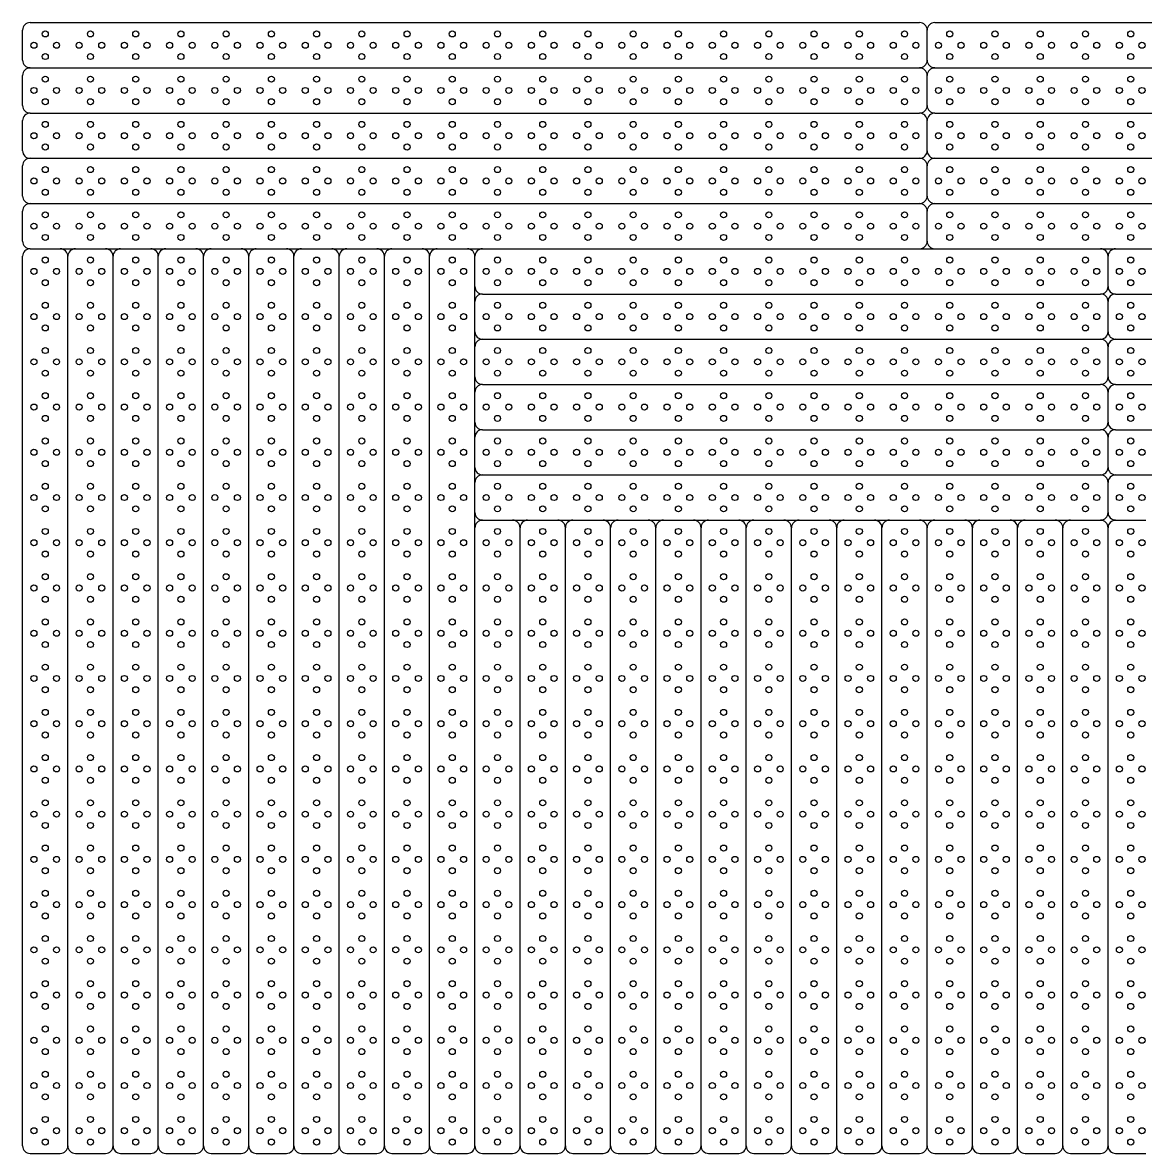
# Model space of a CAD drawing. Header units: millimetres. Extents: x 0 to 12750, y 0 to 750.
# Drawn here: x 9000 to 9745, y 0 to 750 of the extents above; entities that cross this region are included whole.
import ezdxf

# ---------------------------------------------------------------- set-up
doc = ezdxf.new("R2010")
doc.units = ezdxf.units.MM

msp = doc.modelspace()

# ---------------------------------------------------------------- linework, layer by layer
at = {"color": 7}
for p, q in [((9005, 750), (9595, 750)), ((9605, 750), (10015, 750)), ((9000, 725), (9000, 745)), ((9600, 725), (9600, 745)), ((9005, 720), (9595, 720)), ((9605, 720), (10015, 720)), ((9000, 695), (9000, 715)), ((9600, 695), (9600, 715)), ((9005, 690), (9595, 690)), ((9605, 690), (10015, 690)), ((9000, 665), (9000, 685)), ((9600, 665), (9600, 685)), ((9005, 660), (9595, 660)), ((9605, 660), (10015, 660)), ((9000, 635), (9000, 655)), ((9600, 635), (9600, 655)), ((9005, 630), (9595, 630)), ((9605, 630), (10015, 630)), ((9000, 605), (9000, 625)), ((9600, 605), (9600, 625)), ((9005, 600), (9025, 600)), ((9025, 600), (9035, 600)), ((9035, 600), (9055, 600)), ((9055, 600), (9065, 600)), ((9065, 600), (9085, 600)), ((9085, 600), (9095, 600)), ((9095, 600), (9115, 600)), ((9115, 600), (9125, 600)), ((9125, 600), (9145, 600)), ((9145, 600), (9155, 600)), ((9155, 600), (9175, 600)), ((9175, 600), (9185, 600)), ((9185, 600), (9205, 600)), ((9205, 600), (9215, 600)), ((9215, 600), (9235, 600)), ((9235, 600), (9245, 600)), ((9245, 600), (9265, 600)), ((9265, 600), (9275, 600)), ((9275, 600), (9295, 600)), ((9295, 600), (9305, 600)), ((9305, 600), (9595, 600)), ((9595, 600), (9605, 600)), ((9605, 600), (9715, 600)), ((9715, 600), (9725, 600)), ((9725, 600), (10015, 600)), ((9000, 5), (9000, 595)), ((9030, 5), (9030, 595)), ((9060, 5), (9060, 595)), ((9090, 5), (9090, 595)), ((9120, 5), (9120, 595)), ((9150, 5), (9150, 595)), ((9180, 5), (9180, 595)), ((9210, 5), (9210, 595)), ((9240, 5), (9240, 595)), ((9270, 5), (9270, 595)), ((9300, 575), (9300, 595)), ((9720, 575), (9720, 595)), ((9300, 565), (9300, 575)), ((9305, 570), (9715, 570)), ((9725, 570), (10135, 570)), ((9300, 545), (9300, 565)), ((9720, 545), (9720, 565)), ((9300, 535), (9300, 545)), ((9305, 540), (9715, 540)), ((9725, 540), (10135, 540)), ((9300, 515), (9300, 535)), ((9720, 515), (9720, 535)), ((9300, 505), (9300, 515)), ((9305, 510), (9715, 510)), ((9725, 510), (10135, 510)), ((9300, 485), (9300, 505)), ((9720, 485), (9720, 505)), ((9300, 475), (9300, 485)), ((9305, 480), (9715, 480)), ((9725, 480), (10135, 480)), ((9300, 455), (9300, 475)), ((9720, 455), (9720, 475)), ((9300, 445), (9300, 455)), ((9305, 450), (9715, 450)), ((9725, 450), (10135, 450)), ((9300, 425), (9300, 445)), ((9720, 425), (9720, 445)), ((9300, 415), (9300, 425)), ((9305, 420), (9325, 420)), ((9325, 420), (9335, 420)), ((9335, 420), (9355, 420)), ((9355, 420), (9365, 420)), ((9365, 420), (9385, 420)), ((9385, 420), (9395, 420)), ((9395, 420), (9415, 420)), ((9415, 420), (9425, 420)), ((9425, 420), (9445, 420)), ((9445, 420), (9455, 420)), ((9455, 420), (9475, 420)), ((9475, 420), (9485, 420)), ((9485, 420), (9505, 420)), ((9505, 420), (9515, 420)), ((9515, 420), (9535, 420)), ((9535, 420), (9545, 420)), ((9545, 420), (9565, 420)), ((9565, 420), (9575, 420)), ((9575, 420), (9595, 420)), ((9595, 420), (9605, 420)), ((9605, 420), (9625, 420)), ((9625, 420), (9635, 420)), ((9635, 420), (9655, 420)), ((9655, 420), (9665, 420)), ((9665, 420), (9685, 420)), ((9685, 420), (9695, 420)), ((9695, 420), (9715, 420)), ((9725, 420), (9745, 420)), ((9300, 5), (9300, 415)), ((9330, 5), (9330, 415)), ((9360, 5), (9360, 415)), ((9390, 5), (9390, 415)), ((9420, 5), (9420, 415)), ((9450, 5), (9450, 415)), ((9480, 5), (9480, 415)), ((9510, 5), (9510, 415)), ((9540, 5), (9540, 415)), ((9570, 5), (9570, 415)), ((9600, 5), (9600, 415)), ((9630, 5), (9630, 415)), ((9660, 5), (9660, 415)), ((9690, 5), (9690, 415)), ((9720, 5), (9720, 415)), ((9005, 0), (9025, 0)), ((9035, 0), (9055, 0)), ((9065, 0), (9085, 0)), ((9095, 0), (9115, 0)), ((9125, 0), (9145, 0)), ((9155, 0), (9175, 0)), ((9185, 0), (9205, 0)), ((9215, 0), (9235, 0)), ((9245, 0), (9265, 0)), ((9275, 0), (9295, 0)), ((9305, 0), (9325, 0)), ((9335, 0), (9355, 0)), ((9365, 0), (9385, 0)), ((9395, 0), (9415, 0)), ((9425, 0), (9445, 0)), ((9455, 0), (9475, 0)), ((9485, 0), (9505, 0)), ((9515, 0), (9535, 0)), ((9545, 0), (9565, 0)), ((9575, 0), (9595, 0)), ((9605, 0), (9625, 0)), ((9635, 0), (9655, 0)), ((9665, 0), (9685, 0)), ((9695, 0), (9715, 0)), ((9725, 0), (9745, 0))]:
    msp.add_line(p, q, dxfattribs=at)
at = {"color": 1}
for centre in [(9015, 742.5), (9045, 742.5), (9075, 742.5), (9105, 742.5), (9135, 742.5), (9165, 742.5), (9195, 742.5), (9225, 742.5), (9255, 742.5), (9285, 742.5), (9315, 742.5), (9345, 742.5), (9375, 742.5), (9405, 742.5), (9435, 742.5), (9465, 742.5), (9495, 742.5), (9525, 742.5), (9555, 742.5), (9585, 742.5), (9615, 742.5), (9645, 742.5), (9675, 742.5), (9705, 742.5), (9735, 742.5), (9007.5, 735), (9022.5, 735), (9037.5, 735), (9052.5, 735), (9067.5, 735), (9082.5, 735), (9097.5, 735), (9112.5, 735), (9127.5, 735), (9142.5, 735), (9157.5, 735), (9172.5, 735), (9187.5, 735), (9202.5, 735), (9217.5, 735), (9232.5, 735), (9247.5, 735), (9262.5, 735), (9277.5, 735), (9292.5, 735), (9307.5, 735), (9322.5, 735), (9337.5, 735), (9352.5, 735), (9367.5, 735), (9382.5, 735), (9397.5, 735), (9412.5, 735), (9427.5, 735), (9442.5, 735), (9457.5, 735), (9472.5, 735), (9487.5, 735), (9502.5, 735), (9517.5, 735), (9532.5, 735), (9547.5, 735), (9562.5, 735), (9577.5, 735), (9592.5, 735), (9607.5, 735), (9622.5, 735), (9637.5, 735), (9652.5, 735), (9667.5, 735), (9682.5, 735), (9697.5, 735), (9712.5, 735), (9727.5, 735), (9742.5, 735), (9015, 727.5), (9045, 727.5), (9075, 727.5), (9105, 727.5), (9135, 727.5), (9165, 727.5), (9195, 727.5), (9225, 727.5), (9255, 727.5), (9285, 727.5), (9315, 727.5), (9345, 727.5), (9375, 727.5), (9405, 727.5), (9435, 727.5), (9465, 727.5), (9495, 727.5), (9525, 727.5), (9555, 727.5), (9585, 727.5), (9615, 727.5), (9645, 727.5), (9675, 727.5), (9705, 727.5), (9735, 727.5), (9015, 712.5), (9045, 712.5), (9075, 712.5), (9105, 712.5), (9135, 712.5), (9165, 712.5), (9195, 712.5), (9225, 712.5), (9255, 712.5), (9285, 712.5), (9315, 712.5), (9345, 712.5), (9375, 712.5), (9405, 712.5), (9435, 712.5), (9465, 712.5), (9495, 712.5), (9525, 712.5), (9555, 712.5), (9585, 712.5), (9615, 712.5), (9645, 712.5), (9675, 712.5), (9705, 712.5), (9735, 712.5), (9007.5, 705), (9022.5, 705), (9037.5, 705), (9052.5, 705), (9067.5, 705), (9082.5, 705), (9097.5, 705), (9112.5, 705), (9127.5, 705), (9142.5, 705), (9157.5, 705), (9172.5, 705), (9187.5, 705), (9202.5, 705), (9217.5, 705), (9232.5, 705), (9247.5, 705), (9262.5, 705), (9277.5, 705), (9292.5, 705), (9307.5, 705), (9322.5, 705), (9337.5, 705), (9352.5, 705), (9367.5, 705), (9382.5, 705), (9397.5, 705), (9412.5, 705), (9427.5, 705), (9442.5, 705), (9457.5, 705), (9472.5, 705), (9487.5, 705), (9502.5, 705), (9517.5, 705), (9532.5, 705), (9547.5, 705), (9562.5, 705), (9577.5, 705), (9592.5, 705), (9607.5, 705), (9622.5, 705), (9637.5, 705), (9652.5, 705), (9667.5, 705), (9682.5, 705), (9697.5, 705), (9712.5, 705), (9727.5, 705), (9742.5, 705), (9015, 697.5), (9045, 697.5), (9075, 697.5), (9105, 697.5), (9135, 697.5), (9165, 697.5), (9195, 697.5), (9225, 697.5), (9255, 697.5), (9285, 697.5), (9315, 697.5), (9345, 697.5), (9375, 697.5), (9405, 697.5), (9435, 697.5), (9465, 697.5), (9495, 697.5), (9525, 697.5), (9555, 697.5), (9585, 697.5), (9615, 697.5), (9645, 697.5), (9675, 697.5), (9705, 697.5), (9735, 697.5), (9015, 682.5), (9045, 682.5), (9075, 682.5), (9105, 682.5), (9135, 682.5), (9165, 682.5), (9195, 682.5), (9225, 682.5), (9255, 682.5), (9285, 682.5), (9315, 682.5), (9345, 682.5), (9375, 682.5), (9405, 682.5), (9435, 682.5), (9465, 682.5), (9495, 682.5), (9525, 682.5), (9555, 682.5), (9585, 682.5), (9615, 682.5), (9645, 682.5), (9675, 682.5), (9705, 682.5), (9735, 682.5), (9007.5, 675), (9022.5, 675), (9037.5, 675), (9052.5, 675), (9067.5, 675), (9082.5, 675), (9097.5, 675), (9112.5, 675), (9127.5, 675), (9142.5, 675), (9157.5, 675), (9172.5, 675), (9187.5, 675), (9202.5, 675), (9217.5, 675), (9232.5, 675), (9247.5, 675), (9262.5, 675), (9277.5, 675), (9292.5, 675), (9307.5, 675), (9322.5, 675), (9337.5, 675), (9352.5, 675), (9367.5, 675), (9382.5, 675), (9397.5, 675), (9412.5, 675), (9427.5, 675), (9442.5, 675), (9457.5, 675), (9472.5, 675), (9487.5, 675), (9502.5, 675), (9517.5, 675), (9532.5, 675), (9547.5, 675), (9562.5, 675), (9577.5, 675), (9592.5, 675), (9607.5, 675), (9622.5, 675), (9637.5, 675), (9652.5, 675), (9667.5, 675), (9682.5, 675), (9697.5, 675), (9712.5, 675), (9727.5, 675), (9742.5, 675), (9015, 667.5), (9045, 667.5), (9075, 667.5), (9105, 667.5), (9135, 667.5), (9165, 667.5), (9195, 667.5), (9225, 667.5), (9255, 667.5), (9285, 667.5), (9315, 667.5), (9345, 667.5), (9375, 667.5), (9405, 667.5), (9435, 667.5), (9465, 667.5), (9495, 667.5), (9525, 667.5), (9555, 667.5), (9585, 667.5), (9615, 667.5), (9645, 667.5), (9675, 667.5), (9705, 667.5), (9735, 667.5), (9015, 652.5), (9045, 652.5), (9075, 652.5), (9105, 652.5), (9135, 652.5), (9165, 652.5), (9195, 652.5), (9225, 652.5), (9255, 652.5), (9285, 652.5), (9315, 652.5), (9345, 652.5), (9375, 652.5), (9405, 652.5), (9435, 652.5), (9465, 652.5), (9495, 652.5), (9525, 652.5), (9555, 652.5), (9585, 652.5), (9615, 652.5), (9645, 652.5), (9675, 652.5), (9705, 652.5), (9735, 652.5), (9007.5, 645), (9022.5, 645), (9037.5, 645), (9052.5, 645), (9067.5, 645), (9082.5, 645), (9097.5, 645), (9112.5, 645), (9127.5, 645), (9142.5, 645), (9157.5, 645), (9172.5, 645), (9187.5, 645), (9202.5, 645), (9217.5, 645), (9232.5, 645), (9247.5, 645), (9262.5, 645), (9277.5, 645), (9292.5, 645), (9307.5, 645), (9322.5, 645), (9337.5, 645), (9352.5, 645), (9367.5, 645), (9382.5, 645), (9397.5, 645), (9412.5, 645), (9427.5, 645), (9442.5, 645), (9457.5, 645), (9472.5, 645), (9487.5, 645), (9502.5, 645), (9517.5, 645), (9532.5, 645), (9547.5, 645), (9562.5, 645), (9577.5, 645), (9592.5, 645), (9607.5, 645), (9622.5, 645), (9637.5, 645), (9652.5, 645), (9667.5, 645), (9682.5, 645), (9697.5, 645), (9712.5, 645), (9727.5, 645), (9742.5, 645), (9015, 637.5), (9045, 637.5), (9075, 637.5), (9105, 637.5), (9135, 637.5), (9165, 637.5), (9195, 637.5), (9225, 637.5), (9255, 637.5), (9285, 637.5), (9315, 637.5), (9345, 637.5), (9375, 637.5), (9405, 637.5), (9435, 637.5), (9465, 637.5), (9495, 637.5), (9525, 637.5), (9555, 637.5), (9585, 637.5), (9615, 637.5), (9645, 637.5), (9675, 637.5), (9705, 637.5), (9735, 637.5), (9015, 622.5), (9045, 622.5), (9075, 622.5), (9105, 622.5), (9135, 622.5), (9165, 622.5), (9195, 622.5), (9225, 622.5), (9255, 622.5), (9285, 622.5), (9315, 622.5), (9345, 622.5), (9375, 622.5), (9405, 622.5), (9435, 622.5), (9465, 622.5), (9495, 622.5), (9525, 622.5), (9555, 622.5), (9585, 622.5), (9615, 622.5), (9645, 622.5), (9675, 622.5), (9705, 622.5), (9735, 622.5), (9007.5, 615), (9022.5, 615), (9037.5, 615), (9052.5, 615), (9067.5, 615), (9082.5, 615), (9097.5, 615), (9112.5, 615), (9127.5, 615), (9142.5, 615), (9157.5, 615), (9172.5, 615), (9187.5, 615), (9202.5, 615), (9217.5, 615), (9232.5, 615), (9247.5, 615), (9262.5, 615), (9277.5, 615), (9292.5, 615), (9307.5, 615), (9322.5, 615), (9337.5, 615), (9352.5, 615), (9367.5, 615), (9382.5, 615), (9397.5, 615), (9412.5, 615), (9427.5, 615), (9442.5, 615), (9457.5, 615), (9472.5, 615), (9487.5, 615), (9502.5, 615), (9517.5, 615), (9532.5, 615), (9547.5, 615), (9562.5, 615), (9577.5, 615), (9592.5, 615), (9607.5, 615), (9622.5, 615), (9637.5, 615), (9652.5, 615), (9667.5, 615), (9682.5, 615), (9697.5, 615), (9712.5, 615), (9727.5, 615), (9742.5, 615), (9015, 607.5), (9045, 607.5), (9075, 607.5), (9105, 607.5), (9135, 607.5), (9165, 607.5), (9195, 607.5), (9225, 607.5), (9255, 607.5), (9285, 607.5), (9315, 607.5), (9345, 607.5), (9375, 607.5), (9405, 607.5), (9435, 607.5), (9465, 607.5), (9495, 607.5), (9525, 607.5), (9555, 607.5), (9585, 607.5), (9615, 607.5), (9645, 607.5), (9675, 607.5), (9705, 607.5), (9735, 607.5), (9015, 592.5), (9045, 592.5), (9075, 592.5), (9105, 592.5), (9135, 592.5), (9165, 592.5), (9195, 592.5), (9225, 592.5), (9255, 592.5), (9285, 592.5), (9315, 592.5), (9345, 592.5), (9375, 592.5), (9405, 592.5), (9435, 592.5), (9465, 592.5), (9495, 592.5), (9525, 592.5), (9555, 592.5), (9585, 592.5), (9615, 592.5), (9645, 592.5), (9675, 592.5), (9705, 592.5), (9735, 592.5), (9007.5, 585), (9022.5, 585), (9037.5, 585), (9052.5, 585), (9067.5, 585), (9082.5, 585), (9097.5, 585), (9112.5, 585), (9127.5, 585), (9142.5, 585), (9157.5, 585), (9172.5, 585), (9187.5, 585), (9202.5, 585), (9217.5, 585), (9232.5, 585), (9247.5, 585), (9262.5, 585), (9277.5, 585), (9292.5, 585), (9307.5, 585), (9322.5, 585), (9337.5, 585), (9352.5, 585), (9367.5, 585), (9382.5, 585), (9397.5, 585), (9412.5, 585), (9427.5, 585), (9442.5, 585), (9457.5, 585), (9472.5, 585), (9487.5, 585), (9502.5, 585), (9517.5, 585), (9532.5, 585), (9547.5, 585), (9562.5, 585), (9577.5, 585), (9592.5, 585), (9607.5, 585), (9622.5, 585), (9637.5, 585), (9652.5, 585), (9667.5, 585), (9682.5, 585), (9697.5, 585), (9712.5, 585), (9727.5, 585), (9742.5, 585), (9015, 577.5), (9045, 577.5), (9075, 577.5), (9105, 577.5), (9135, 577.5), (9165, 577.5), (9195, 577.5), (9225, 577.5), (9255, 577.5), (9285, 577.5), (9315, 577.5), (9345, 577.5), (9375, 577.5), (9405, 577.5), (9435, 577.5), (9465, 577.5), (9495, 577.5), (9525, 577.5), (9555, 577.5), (9585, 577.5), (9615, 577.5), (9645, 577.5), (9675, 577.5), (9705, 577.5), (9735, 577.5), (9015, 562.5), (9045, 562.5), (9075, 562.5), (9105, 562.5), (9135, 562.5), (9165, 562.5), (9195, 562.5), (9225, 562.5), (9255, 562.5), (9285, 562.5), (9315, 562.5), (9345, 562.5), (9375, 562.5), (9405, 562.5), (9435, 562.5), (9465, 562.5), (9495, 562.5), (9525, 562.5), (9555, 562.5), (9585, 562.5), (9615, 562.5), (9645, 562.5), (9675, 562.5), (9705, 562.5), (9735, 562.5), (9007.5, 555), (9022.5, 555), (9037.5, 555), (9052.5, 555), (9067.5, 555), (9082.5, 555), (9097.5, 555), (9112.5, 555), (9127.5, 555), (9142.5, 555), (9157.5, 555), (9172.5, 555), (9187.5, 555), (9202.5, 555), (9217.5, 555), (9232.5, 555), (9247.5, 555), (9262.5, 555), (9277.5, 555), (9292.5, 555), (9307.5, 555), (9322.5, 555), (9337.5, 555), (9352.5, 555), (9367.5, 555), (9382.5, 555), (9397.5, 555), (9412.5, 555), (9427.5, 555), (9442.5, 555), (9457.5, 555), (9472.5, 555), (9487.5, 555), (9502.5, 555), (9517.5, 555), (9532.5, 555), (9547.5, 555), (9562.5, 555), (9577.5, 555), (9592.5, 555), (9607.5, 555), (9622.5, 555), (9637.5, 555), (9652.5, 555), (9667.5, 555), (9682.5, 555), (9697.5, 555), (9712.5, 555), (9727.5, 555), (9742.5, 555), (9015, 547.5), (9045, 547.5), (9075, 547.5), (9105, 547.5), (9135, 547.5), (9165, 547.5), (9195, 547.5), (9225, 547.5), (9255, 547.5), (9285, 547.5), (9315, 547.5), (9345, 547.5), (9375, 547.5), (9405, 547.5), (9435, 547.5), (9465, 547.5), (9495, 547.5), (9525, 547.5), (9555, 547.5), (9585, 547.5), (9615, 547.5), (9645, 547.5), (9675, 547.5), (9705, 547.5), (9735, 547.5), (9015, 532.5), (9045, 532.5), (9075, 532.5), (9105, 532.5), (9135, 532.5), (9165, 532.5), (9195, 532.5), (9225, 532.5), (9255, 532.5), (9285, 532.5), (9315, 532.5), (9345, 532.5), (9375, 532.5), (9405, 532.5), (9435, 532.5), (9465, 532.5), (9495, 532.5), (9525, 532.5), (9555, 532.5), (9585, 532.5), (9615, 532.5), (9645, 532.5), (9675, 532.5), (9705, 532.5), (9735, 532.5), (9007.5, 525), (9022.5, 525), (9037.5, 525), (9052.5, 525), (9067.5, 525), (9082.5, 525), (9097.5, 525), (9112.5, 525), (9127.5, 525), (9142.5, 525), (9157.5, 525), (9172.5, 525), (9187.5, 525), (9202.5, 525), (9217.5, 525), (9232.5, 525), (9247.5, 525), (9262.5, 525), (9277.5, 525), (9292.5, 525), (9307.5, 525), (9322.5, 525), (9337.5, 525), (9352.5, 525), (9367.5, 525), (9382.5, 525), (9397.5, 525), (9412.5, 525), (9427.5, 525), (9442.5, 525), (9457.5, 525), (9472.5, 525), (9487.5, 525), (9502.5, 525), (9517.5, 525), (9532.5, 525), (9547.5, 525), (9562.5, 525), (9577.5, 525), (9592.5, 525), (9607.5, 525), (9622.5, 525), (9637.5, 525), (9652.5, 525), (9667.5, 525), (9682.5, 525), (9697.5, 525), (9712.5, 525), (9727.5, 525), (9742.5, 525), (9015, 517.5), (9045, 517.5), (9075, 517.5), (9105, 517.5), (9135, 517.5), (9165, 517.5), (9195, 517.5), (9225, 517.5), (9255, 517.5), (9285, 517.5), (9315, 517.5), (9345, 517.5), (9375, 517.5), (9405, 517.5), (9435, 517.5), (9465, 517.5), (9495, 517.5), (9525, 517.5), (9555, 517.5), (9585, 517.5), (9615, 517.5), (9645, 517.5), (9675, 517.5), (9705, 517.5), (9735, 517.5), (9015, 502.5), (9045, 502.5), (9075, 502.5), (9105, 502.5), (9135, 502.5), (9165, 502.5), (9195, 502.5), (9225, 502.5), (9255, 502.5), (9285, 502.5), (9315, 502.5), (9345, 502.5), (9375, 502.5), (9405, 502.5), (9435, 502.5), (9465, 502.5), (9495, 502.5), (9525, 502.5), (9555, 502.5), (9585, 502.5), (9615, 502.5), (9645, 502.5), (9675, 502.5), (9705, 502.5), (9735, 502.5), (9007.5, 495), (9022.5, 495), (9037.5, 495), (9052.5, 495), (9067.5, 495), (9082.5, 495), (9097.5, 495), (9112.5, 495), (9127.5, 495), (9142.5, 495), (9157.5, 495), (9172.5, 495), (9187.5, 495), (9202.5, 495), (9217.5, 495), (9232.5, 495), (9247.5, 495), (9262.5, 495), (9277.5, 495), (9292.5, 495), (9307.5, 495), (9322.5, 495), (9337.5, 495), (9352.5, 495), (9367.5, 495), (9382.5, 495), (9397.5, 495), (9412.5, 495), (9427.5, 495), (9442.5, 495), (9457.5, 495), (9472.5, 495), (9487.5, 495), (9502.5, 495), (9517.5, 495), (9532.5, 495), (9547.5, 495), (9562.5, 495), (9577.5, 495), (9592.5, 495), (9607.5, 495), (9622.5, 495), (9637.5, 495), (9652.5, 495), (9667.5, 495), (9682.5, 495), (9697.5, 495), (9712.5, 495), (9727.5, 495), (9742.5, 495), (9015, 487.5), (9045, 487.5), (9075, 487.5), (9105, 487.5), (9135, 487.5), (9165, 487.5), (9195, 487.5), (9225, 487.5), (9255, 487.5), (9285, 487.5), (9315, 487.5), (9345, 487.5), (9375, 487.5), (9405, 487.5), (9435, 487.5), (9465, 487.5), (9495, 487.5), (9525, 487.5), (9555, 487.5), (9585, 487.5), (9615, 487.5), (9645, 487.5), (9675, 487.5), (9705, 487.5), (9735, 487.5), (9015, 472.5), (9045, 472.5), (9075, 472.5), (9105, 472.5), (9135, 472.5), (9165, 472.5), (9195, 472.5), (9225, 472.5), (9255, 472.5), (9285, 472.5), (9315, 472.5), (9345, 472.5), (9375, 472.5), (9405, 472.5), (9435, 472.5), (9465, 472.5), (9495, 472.5), (9525, 472.5), (9555, 472.5), (9585, 472.5), (9615, 472.5), (9645, 472.5), (9675, 472.5), (9705, 472.5), (9735, 472.5), (9007.5, 465), (9022.5, 465), (9037.5, 465), (9052.5, 465), (9067.5, 465), (9082.5, 465), (9097.5, 465), (9112.5, 465), (9127.5, 465), (9142.5, 465), (9157.5, 465), (9172.5, 465), (9187.5, 465), (9202.5, 465), (9217.5, 465), (9232.5, 465), (9247.5, 465), (9262.5, 465), (9277.5, 465), (9292.5, 465), (9307.5, 465), (9322.5, 465), (9337.5, 465), (9352.5, 465), (9367.5, 465), (9382.5, 465), (9397.5, 465), (9412.5, 465), (9427.5, 465), (9442.5, 465), (9457.5, 465), (9472.5, 465), (9487.5, 465), (9502.5, 465), (9517.5, 465), (9532.5, 465), (9547.5, 465), (9562.5, 465), (9577.5, 465), (9592.5, 465), (9607.5, 465), (9622.5, 465), (9637.5, 465), (9652.5, 465), (9667.5, 465), (9682.5, 465), (9697.5, 465), (9712.5, 465), (9727.5, 465), (9742.5, 465), (9015, 457.5), (9045, 457.5), (9075, 457.5), (9105, 457.5), (9135, 457.5), (9165, 457.5), (9195, 457.5), (9225, 457.5), (9255, 457.5), (9285, 457.5), (9315, 457.5), (9345, 457.5), (9375, 457.5), (9405, 457.5), (9435, 457.5), (9465, 457.5), (9495, 457.5), (9525, 457.5), (9555, 457.5), (9585, 457.5), (9615, 457.5), (9645, 457.5), (9675, 457.5), (9705, 457.5), (9735, 457.5), (9015, 442.5), (9045, 442.5), (9075, 442.5), (9105, 442.5), (9135, 442.5), (9165, 442.5), (9195, 442.5), (9225, 442.5), (9255, 442.5), (9285, 442.5), (9315, 442.5), (9345, 442.5), (9375, 442.5), (9405, 442.5), (9435, 442.5), (9465, 442.5), (9495, 442.5), (9525, 442.5), (9555, 442.5), (9585, 442.5), (9615, 442.5), (9645, 442.5), (9675, 442.5), (9705, 442.5), (9735, 442.5), (9007.5, 435), (9022.5, 435), (9037.5, 435), (9052.5, 435), (9067.5, 435), (9082.5, 435), (9097.5, 435), (9112.5, 435), (9127.5, 435), (9142.5, 435), (9157.5, 435), (9172.5, 435), (9187.5, 435), (9202.5, 435), (9217.5, 435), (9232.5, 435), (9247.5, 435), (9262.5, 435), (9277.5, 435), (9292.5, 435), (9307.5, 435), (9322.5, 435), (9337.5, 435), (9352.5, 435), (9367.5, 435), (9382.5, 435), (9397.5, 435), (9412.5, 435), (9427.5, 435), (9442.5, 435), (9457.5, 435), (9472.5, 435), (9487.5, 435), (9502.5, 435), (9517.5, 435), (9532.5, 435), (9547.5, 435), (9562.5, 435), (9577.5, 435), (9592.5, 435), (9607.5, 435), (9622.5, 435), (9637.5, 435), (9652.5, 435), (9667.5, 435), (9682.5, 435), (9697.5, 435), (9712.5, 435), (9727.5, 435), (9742.5, 435), (9015, 427.5), (9045, 427.5), (9075, 427.5), (9105, 427.5), (9135, 427.5), (9165, 427.5), (9195, 427.5), (9225, 427.5), (9255, 427.5), (9285, 427.5), (9315, 427.5), (9345, 427.5), (9375, 427.5), (9405, 427.5), (9435, 427.5), (9465, 427.5), (9495, 427.5), (9525, 427.5), (9555, 427.5), (9585, 427.5), (9615, 427.5), (9645, 427.5), (9675, 427.5), (9705, 427.5), (9735, 427.5), (9015, 412.5), (9045, 412.5), (9075, 412.5), (9105, 412.5), (9135, 412.5), (9165, 412.5), (9195, 412.5), (9225, 412.5), (9255, 412.5), (9285, 412.5), (9315, 412.5), (9345, 412.5), (9375, 412.5), (9405, 412.5), (9435, 412.5), (9465, 412.5), (9495, 412.5), (9525, 412.5), (9555, 412.5), (9585, 412.5), (9615, 412.5), (9645, 412.5), (9675, 412.5), (9705, 412.5), (9735, 412.5), (9007.5, 405), (9022.5, 405), (9037.5, 405), (9052.5, 405), (9067.5, 405), (9082.5, 405), (9097.5, 405), (9112.5, 405), (9127.5, 405), (9142.5, 405), (9157.5, 405), (9172.5, 405), (9187.5, 405), (9202.5, 405), (9217.5, 405), (9232.5, 405), (9247.5, 405), (9262.5, 405), (9277.5, 405), (9292.5, 405), (9307.5, 405), (9322.5, 405), (9337.5, 405), (9352.5, 405), (9367.5, 405), (9382.5, 405), (9397.5, 405), (9412.5, 405), (9427.5, 405), (9442.5, 405), (9457.5, 405), (9472.5, 405), (9487.5, 405), (9502.5, 405), (9517.5, 405), (9532.5, 405), (9547.5, 405), (9562.5, 405), (9577.5, 405), (9592.5, 405), (9607.5, 405), (9622.5, 405), (9637.5, 405), (9652.5, 405), (9667.5, 405), (9682.5, 405), (9697.5, 405), (9712.5, 405), (9727.5, 405), (9742.5, 405), (9015, 397.5), (9045, 397.5), (9075, 397.5), (9105, 397.5), (9135, 397.5), (9165, 397.5), (9195, 397.5), (9225, 397.5), (9255, 397.5), (9285, 397.5), (9315, 397.5), (9345, 397.5), (9375, 397.5), (9405, 397.5), (9435, 397.5), (9465, 397.5), (9495, 397.5), (9525, 397.5), (9555, 397.5), (9585, 397.5), (9615, 397.5), (9645, 397.5), (9675, 397.5), (9705, 397.5), (9735, 397.5), (9015, 382.5), (9045, 382.5), (9075, 382.5), (9105, 382.5), (9135, 382.5), (9165, 382.5), (9195, 382.5), (9225, 382.5), (9255, 382.5), (9285, 382.5), (9315, 382.5), (9345, 382.5), (9375, 382.5), (9405, 382.5), (9435, 382.5), (9465, 382.5), (9495, 382.5), (9525, 382.5), (9555, 382.5), (9585, 382.5), (9615, 382.5), (9645, 382.5), (9675, 382.5), (9705, 382.5), (9735, 382.5), (9007.5, 375), (9022.5, 375), (9037.5, 375), (9052.5, 375), (9067.5, 375), (9082.5, 375), (9097.5, 375), (9112.5, 375), (9127.5, 375), (9142.5, 375), (9157.5, 375), (9172.5, 375), (9187.5, 375), (9202.5, 375), (9217.5, 375), (9232.5, 375), (9247.5, 375), (9262.5, 375), (9277.5, 375), (9292.5, 375), (9307.5, 375), (9322.5, 375), (9337.5, 375), (9352.5, 375), (9367.5, 375), (9382.5, 375), (9397.5, 375), (9412.5, 375), (9427.5, 375), (9442.5, 375), (9457.5, 375), (9472.5, 375), (9487.5, 375), (9502.5, 375), (9517.5, 375), (9532.5, 375), (9547.5, 375), (9562.5, 375), (9577.5, 375), (9592.5, 375), (9607.5, 375), (9622.5, 375), (9637.5, 375), (9652.5, 375), (9667.5, 375), (9682.5, 375), (9697.5, 375), (9712.5, 375), (9727.5, 375), (9742.5, 375), (9015, 367.5), (9045, 367.5), (9075, 367.5), (9105, 367.5), (9135, 367.5), (9165, 367.5), (9195, 367.5), (9225, 367.5), (9255, 367.5), (9285, 367.5), (9315, 367.5), (9345, 367.5), (9375, 367.5), (9405, 367.5), (9435, 367.5), (9465, 367.5), (9495, 367.5), (9525, 367.5), (9555, 367.5), (9585, 367.5), (9615, 367.5), (9645, 367.5), (9675, 367.5), (9705, 367.5), (9735, 367.5), (9015, 352.5), (9045, 352.5), (9075, 352.5), (9105, 352.5), (9135, 352.5), (9165, 352.5), (9195, 352.5), (9225, 352.5), (9255, 352.5), (9285, 352.5), (9315, 352.5), (9345, 352.5), (9375, 352.5), (9405, 352.5), (9435, 352.5), (9465, 352.5), (9495, 352.5), (9525, 352.5), (9555, 352.5), (9585, 352.5), (9615, 352.5), (9645, 352.5), (9675, 352.5), (9705, 352.5), (9735, 352.5), (9007.5, 345), (9022.5, 345), (9037.5, 345), (9052.5, 345), (9067.5, 345), (9082.5, 345), (9097.5, 345), (9112.5, 345), (9127.5, 345), (9142.5, 345), (9157.5, 345), (9172.5, 345), (9187.5, 345), (9202.5, 345), (9217.5, 345), (9232.5, 345), (9247.5, 345), (9262.5, 345), (9277.5, 345), (9292.5, 345), (9307.5, 345), (9322.5, 345), (9337.5, 345), (9352.5, 345), (9367.5, 345), (9382.5, 345), (9397.5, 345), (9412.5, 345), (9427.5, 345), (9442.5, 345), (9457.5, 345), (9472.5, 345), (9487.5, 345), (9502.5, 345), (9517.5, 345), (9532.5, 345), (9547.5, 345), (9562.5, 345), (9577.5, 345), (9592.5, 345), (9607.5, 345), (9622.5, 345), (9637.5, 345), (9652.5, 345), (9667.5, 345), (9682.5, 345), (9697.5, 345), (9712.5, 345), (9727.5, 345), (9742.5, 345), (9015, 337.5), (9045, 337.5), (9075, 337.5), (9105, 337.5), (9135, 337.5), (9165, 337.5), (9195, 337.5), (9225, 337.5), (9255, 337.5), (9285, 337.5), (9315, 337.5), (9345, 337.5), (9375, 337.5), (9405, 337.5), (9435, 337.5), (9465, 337.5), (9495, 337.5), (9525, 337.5), (9555, 337.5), (9585, 337.5), (9615, 337.5), (9645, 337.5), (9675, 337.5), (9705, 337.5), (9735, 337.5), (9015, 322.5), (9045, 322.5), (9075, 322.5), (9105, 322.5), (9135, 322.5), (9165, 322.5), (9195, 322.5), (9225, 322.5), (9255, 322.5), (9285, 322.5), (9315, 322.5), (9345, 322.5), (9375, 322.5), (9405, 322.5), (9435, 322.5), (9465, 322.5), (9495, 322.5), (9525, 322.5), (9555, 322.5), (9585, 322.5), (9615, 322.5), (9645, 322.5), (9675, 322.5), (9705, 322.5), (9735, 322.5), (9007.5, 315), (9022.5, 315), (9037.5, 315), (9052.5, 315), (9067.5, 315), (9082.5, 315), (9097.5, 315), (9112.5, 315), (9127.5, 315), (9142.5, 315), (9157.5, 315), (9172.5, 315), (9187.5, 315), (9202.5, 315), (9217.5, 315), (9232.5, 315), (9247.5, 315), (9262.5, 315), (9277.5, 315), (9292.5, 315), (9307.5, 315), (9322.5, 315), (9337.5, 315), (9352.5, 315), (9367.5, 315), (9382.5, 315), (9397.5, 315), (9412.5, 315), (9427.5, 315), (9442.5, 315), (9457.5, 315), (9472.5, 315), (9487.5, 315), (9502.5, 315), (9517.5, 315), (9532.5, 315), (9547.5, 315), (9562.5, 315), (9577.5, 315), (9592.5, 315), (9607.5, 315), (9622.5, 315), (9637.5, 315), (9652.5, 315), (9667.5, 315), (9682.5, 315), (9697.5, 315), (9712.5, 315), (9727.5, 315), (9742.5, 315), (9015, 307.5), (9045, 307.5), (9075, 307.5), (9105, 307.5), (9135, 307.5), (9165, 307.5), (9195, 307.5), (9225, 307.5), (9255, 307.5), (9285, 307.5), (9315, 307.5), (9345, 307.5), (9375, 307.5), (9405, 307.5), (9435, 307.5), (9465, 307.5), (9495, 307.5), (9525, 307.5), (9555, 307.5), (9585, 307.5), (9615, 307.5), (9645, 307.5), (9675, 307.5), (9705, 307.5), (9735, 307.5), (9015, 292.5), (9045, 292.5), (9075, 292.5), (9105, 292.5), (9135, 292.5), (9165, 292.5), (9195, 292.5), (9225, 292.5), (9255, 292.5), (9285, 292.5), (9315, 292.5), (9345, 292.5), (9375, 292.5), (9405, 292.5), (9435, 292.5), (9465, 292.5), (9495, 292.5), (9525, 292.5), (9555, 292.5), (9585, 292.5), (9615, 292.5), (9645, 292.5), (9675, 292.5), (9705, 292.5), (9735, 292.5), (9007.5, 285), (9022.5, 285), (9037.5, 285), (9052.5, 285), (9067.5, 285), (9082.5, 285), (9097.5, 285), (9112.5, 285), (9127.5, 285), (9142.5, 285), (9157.5, 285), (9172.5, 285), (9187.5, 285), (9202.5, 285), (9217.5, 285), (9232.5, 285), (9247.5, 285), (9262.5, 285), (9277.5, 285), (9292.5, 285), (9307.5, 285), (9322.5, 285), (9337.5, 285), (9352.5, 285), (9367.5, 285), (9382.5, 285), (9397.5, 285), (9412.5, 285), (9427.5, 285), (9442.5, 285), (9457.5, 285), (9472.5, 285), (9487.5, 285), (9502.5, 285), (9517.5, 285), (9532.5, 285), (9547.5, 285), (9562.5, 285), (9577.5, 285), (9592.5, 285), (9607.5, 285), (9622.5, 285), (9637.5, 285), (9652.5, 285), (9667.5, 285), (9682.5, 285), (9697.5, 285), (9712.5, 285), (9727.5, 285), (9742.5, 285), (9015, 277.5), (9045, 277.5), (9075, 277.5), (9105, 277.5), (9135, 277.5), (9165, 277.5), (9195, 277.5), (9225, 277.5), (9255, 277.5), (9285, 277.5), (9315, 277.5), (9345, 277.5), (9375, 277.5), (9405, 277.5), (9435, 277.5), (9465, 277.5), (9495, 277.5), (9525, 277.5), (9555, 277.5), (9585, 277.5), (9615, 277.5), (9645, 277.5), (9675, 277.5), (9705, 277.5), (9735, 277.5), (9015, 262.5), (9045, 262.5), (9075, 262.5), (9105, 262.5), (9135, 262.5), (9165, 262.5), (9195, 262.5), (9225, 262.5), (9255, 262.5), (9285, 262.5), (9315, 262.5), (9345, 262.5), (9375, 262.5), (9405, 262.5), (9435, 262.5), (9465, 262.5), (9495, 262.5), (9525, 262.5), (9555, 262.5), (9585, 262.5), (9615, 262.5), (9645, 262.5), (9675, 262.5), (9705, 262.5), (9735, 262.5), (9007.5, 255), (9022.5, 255), (9037.5, 255), (9052.5, 255), (9067.5, 255), (9082.5, 255), (9097.5, 255), (9112.5, 255), (9127.5, 255), (9142.5, 255), (9157.5, 255), (9172.5, 255), (9187.5, 255), (9202.5, 255), (9217.5, 255), (9232.5, 255), (9247.5, 255), (9262.5, 255), (9277.5, 255), (9292.5, 255), (9307.5, 255), (9322.5, 255), (9337.5, 255), (9352.5, 255), (9367.5, 255), (9382.5, 255), (9397.5, 255), (9412.5, 255), (9427.5, 255), (9442.5, 255), (9457.5, 255), (9472.5, 255), (9487.5, 255), (9502.5, 255), (9517.5, 255), (9532.5, 255), (9547.5, 255), (9562.5, 255), (9577.5, 255), (9592.5, 255), (9607.5, 255), (9622.5, 255), (9637.5, 255), (9652.5, 255), (9667.5, 255), (9682.5, 255), (9697.5, 255), (9712.5, 255), (9727.5, 255), (9742.5, 255), (9015, 247.5), (9045, 247.5), (9075, 247.5), (9105, 247.5), (9135, 247.5), (9165, 247.5), (9195, 247.5), (9225, 247.5), (9255, 247.5), (9285, 247.5), (9315, 247.5), (9345, 247.5), (9375, 247.5), (9405, 247.5), (9435, 247.5), (9465, 247.5), (9495, 247.5), (9525, 247.5), (9555, 247.5), (9585, 247.5), (9615, 247.5), (9645, 247.5), (9675, 247.5), (9705, 247.5), (9735, 247.5), (9015, 232.5), (9045, 232.5), (9075, 232.5), (9105, 232.5), (9135, 232.5), (9165, 232.5), (9195, 232.5), (9225, 232.5), (9255, 232.5), (9285, 232.5), (9315, 232.5), (9345, 232.5), (9375, 232.5), (9405, 232.5), (9435, 232.5), (9465, 232.5), (9495, 232.5), (9525, 232.5), (9555, 232.5), (9585, 232.5), (9615, 232.5), (9645, 232.5), (9675, 232.5), (9705, 232.5), (9735, 232.5), (9007.5, 225), (9022.5, 225), (9037.5, 225), (9052.5, 225), (9067.5, 225), (9082.5, 225), (9097.5, 225), (9112.5, 225), (9127.5, 225), (9142.5, 225), (9157.5, 225), (9172.5, 225), (9187.5, 225), (9202.5, 225), (9217.5, 225), (9232.5, 225), (9247.5, 225), (9262.5, 225), (9277.5, 225), (9292.5, 225), (9307.5, 225), (9322.5, 225), (9337.5, 225), (9352.5, 225), (9367.5, 225), (9382.5, 225), (9397.5, 225), (9412.5, 225), (9427.5, 225), (9442.5, 225), (9457.5, 225), (9472.5, 225), (9487.5, 225), (9502.5, 225), (9517.5, 225), (9532.5, 225), (9547.5, 225), (9562.5, 225), (9577.5, 225), (9592.5, 225), (9607.5, 225), (9622.5, 225), (9637.5, 225), (9652.5, 225), (9667.5, 225), (9682.5, 225), (9697.5, 225), (9712.5, 225), (9727.5, 225), (9742.5, 225), (9015, 217.5), (9045, 217.5), (9075, 217.5), (9105, 217.5), (9135, 217.5), (9165, 217.5), (9195, 217.5), (9225, 217.5), (9255, 217.5), (9285, 217.5), (9315, 217.5), (9345, 217.5), (9375, 217.5), (9405, 217.5), (9435, 217.5), (9465, 217.5), (9495, 217.5), (9525, 217.5), (9555, 217.5), (9585, 217.5), (9615, 217.5), (9645, 217.5), (9675, 217.5), (9705, 217.5), (9735, 217.5), (9015, 202.5), (9045, 202.5), (9075, 202.5), (9105, 202.5), (9135, 202.5), (9165, 202.5), (9195, 202.5), (9225, 202.5), (9255, 202.5), (9285, 202.5), (9315, 202.5), (9345, 202.5), (9375, 202.5), (9405, 202.5), (9435, 202.5), (9465, 202.5), (9495, 202.5), (9525, 202.5), (9555, 202.5), (9585, 202.5), (9615, 202.5), (9645, 202.5), (9675, 202.5), (9705, 202.5), (9735, 202.5), (9007.5, 195), (9022.5, 195), (9037.5, 195), (9052.5, 195), (9067.5, 195), (9082.5, 195), (9097.5, 195), (9112.5, 195), (9127.5, 195), (9142.5, 195), (9157.5, 195), (9172.5, 195), (9187.5, 195), (9202.5, 195), (9217.5, 195), (9232.5, 195), (9247.5, 195), (9262.5, 195), (9277.5, 195), (9292.5, 195), (9307.5, 195), (9322.5, 195), (9337.5, 195), (9352.5, 195), (9367.5, 195), (9382.5, 195), (9397.5, 195), (9412.5, 195), (9427.5, 195), (9442.5, 195), (9457.5, 195), (9472.5, 195), (9487.5, 195), (9502.5, 195), (9517.5, 195), (9532.5, 195), (9547.5, 195), (9562.5, 195), (9577.5, 195), (9592.5, 195), (9607.5, 195), (9622.5, 195), (9637.5, 195), (9652.5, 195), (9667.5, 195), (9682.5, 195), (9697.5, 195), (9712.5, 195), (9727.5, 195), (9742.5, 195), (9015, 187.5), (9045, 187.5), (9075, 187.5), (9105, 187.5), (9135, 187.5), (9165, 187.5), (9195, 187.5), (9225, 187.5), (9255, 187.5), (9285, 187.5), (9315, 187.5), (9345, 187.5), (9375, 187.5), (9405, 187.5), (9435, 187.5), (9465, 187.5), (9495, 187.5), (9525, 187.5), (9555, 187.5), (9585, 187.5), (9615, 187.5), (9645, 187.5), (9675, 187.5), (9705, 187.5), (9735, 187.5), (9015, 172.5), (9045, 172.5), (9075, 172.5), (9105, 172.5), (9135, 172.5), (9165, 172.5), (9195, 172.5), (9225, 172.5), (9255, 172.5), (9285, 172.5), (9315, 172.5), (9345, 172.5), (9375, 172.5), (9405, 172.5), (9435, 172.5), (9465, 172.5), (9495, 172.5), (9525, 172.5), (9555, 172.5), (9585, 172.5), (9615, 172.5), (9645, 172.5), (9675, 172.5), (9705, 172.5), (9735, 172.5), (9007.5, 165), (9022.5, 165), (9037.5, 165), (9052.5, 165), (9067.5, 165), (9082.5, 165), (9097.5, 165), (9112.5, 165), (9127.5, 165), (9142.5, 165), (9157.5, 165), (9172.5, 165), (9187.5, 165), (9202.5, 165), (9217.5, 165), (9232.5, 165), (9247.5, 165), (9262.5, 165), (9277.5, 165), (9292.5, 165), (9307.5, 165), (9322.5, 165), (9337.5, 165), (9352.5, 165), (9367.5, 165), (9382.5, 165), (9397.5, 165), (9412.5, 165), (9427.5, 165), (9442.5, 165), (9457.5, 165), (9472.5, 165), (9487.5, 165), (9502.5, 165), (9517.5, 165), (9532.5, 165), (9547.5, 165), (9562.5, 165), (9577.5, 165), (9592.5, 165), (9607.5, 165), (9622.5, 165), (9637.5, 165), (9652.5, 165), (9667.5, 165), (9682.5, 165), (9697.5, 165), (9712.5, 165), (9727.5, 165), (9742.5, 165), (9015, 157.5), (9045, 157.5), (9075, 157.5), (9105, 157.5), (9135, 157.5), (9165, 157.5), (9195, 157.5), (9225, 157.5), (9255, 157.5), (9285, 157.5), (9315, 157.5), (9345, 157.5), (9375, 157.5), (9405, 157.5), (9435, 157.5), (9465, 157.5), (9495, 157.5), (9525, 157.5), (9555, 157.5), (9585, 157.5), (9615, 157.5), (9645, 157.5), (9675, 157.5), (9705, 157.5), (9735, 157.5), (9015, 142.5), (9045, 142.5), (9075, 142.5), (9105, 142.5), (9135, 142.5), (9165, 142.5), (9195, 142.5), (9225, 142.5), (9255, 142.5), (9285, 142.5), (9315, 142.5), (9345, 142.5), (9375, 142.5), (9405, 142.5), (9435, 142.5), (9465, 142.5), (9495, 142.5), (9525, 142.5), (9555, 142.5), (9585, 142.5), (9615, 142.5), (9645, 142.5), (9675, 142.5), (9705, 142.5), (9735, 142.5), (9007.5, 135), (9022.5, 135), (9037.5, 135), (9052.5, 135), (9067.5, 135), (9082.5, 135), (9097.5, 135), (9112.5, 135), (9127.5, 135), (9142.5, 135), (9157.5, 135), (9172.5, 135), (9187.5, 135), (9202.5, 135), (9217.5, 135), (9232.5, 135), (9247.5, 135), (9262.5, 135), (9277.5, 135), (9292.5, 135), (9307.5, 135), (9322.5, 135), (9337.5, 135), (9352.5, 135), (9367.5, 135), (9382.5, 135), (9397.5, 135), (9412.5, 135), (9427.5, 135), (9442.5, 135), (9457.5, 135), (9472.5, 135), (9487.5, 135), (9502.5, 135), (9517.5, 135), (9532.5, 135), (9547.5, 135), (9562.5, 135), (9577.5, 135), (9592.5, 135), (9607.5, 135), (9622.5, 135), (9637.5, 135), (9652.5, 135), (9667.5, 135), (9682.5, 135), (9697.5, 135), (9712.5, 135), (9727.5, 135), (9742.5, 135), (9015, 127.5), (9045, 127.5), (9075, 127.5), (9105, 127.5), (9135, 127.5), (9165, 127.5), (9195, 127.5), (9225, 127.5), (9255, 127.5), (9285, 127.5), (9315, 127.5), (9345, 127.5), (9375, 127.5), (9405, 127.5), (9435, 127.5), (9465, 127.5), (9495, 127.5), (9525, 127.5), (9555, 127.5), (9585, 127.5), (9615, 127.5), (9645, 127.5), (9675, 127.5), (9705, 127.5), (9735, 127.5), (9015, 112.5), (9045, 112.5), (9075, 112.5), (9105, 112.5), (9135, 112.5), (9165, 112.5), (9195, 112.5), (9225, 112.5), (9255, 112.5), (9285, 112.5), (9315, 112.5), (9345, 112.5), (9375, 112.5), (9405, 112.5), (9435, 112.5), (9465, 112.5), (9495, 112.5), (9525, 112.5), (9555, 112.5), (9585, 112.5), (9615, 112.5), (9645, 112.5), (9675, 112.5), (9705, 112.5), (9735, 112.5), (9007.5, 105), (9022.5, 105), (9037.5, 105), (9052.5, 105), (9067.5, 105), (9082.5, 105), (9097.5, 105), (9112.5, 105), (9127.5, 105), (9142.5, 105), (9157.5, 105), (9172.5, 105), (9187.5, 105), (9202.5, 105), (9217.5, 105), (9232.5, 105), (9247.5, 105), (9262.5, 105), (9277.5, 105), (9292.5, 105), (9307.5, 105), (9322.5, 105), (9337.5, 105), (9352.5, 105), (9367.5, 105), (9382.5, 105), (9397.5, 105), (9412.5, 105), (9427.5, 105), (9442.5, 105), (9457.5, 105), (9472.5, 105), (9487.5, 105), (9502.5, 105), (9517.5, 105), (9532.5, 105), (9547.5, 105), (9562.5, 105), (9577.5, 105), (9592.5, 105), (9607.5, 105), (9622.5, 105), (9637.5, 105), (9652.5, 105), (9667.5, 105), (9682.5, 105), (9697.5, 105), (9712.5, 105), (9727.5, 105), (9742.5, 105), (9015, 97.5), (9045, 97.5), (9075, 97.5), (9105, 97.5), (9135, 97.5), (9165, 97.5), (9195, 97.5), (9225, 97.5), (9255, 97.5), (9285, 97.5), (9315, 97.5), (9345, 97.5), (9375, 97.5), (9405, 97.5), (9435, 97.5), (9465, 97.5), (9495, 97.5), (9525, 97.5), (9555, 97.5), (9585, 97.5), (9615, 97.5), (9645, 97.5), (9675, 97.5), (9705, 97.5), (9735, 97.5), (9015, 82.5), (9045, 82.5), (9075, 82.5), (9105, 82.5), (9135, 82.5), (9165, 82.5), (9195, 82.5), (9225, 82.5), (9255, 82.5), (9285, 82.5), (9315, 82.5), (9345, 82.5), (9375, 82.5), (9405, 82.5), (9435, 82.5), (9465, 82.5), (9495, 82.5), (9525, 82.5), (9555, 82.5), (9585, 82.5), (9615, 82.5), (9645, 82.5), (9675, 82.5), (9705, 82.5), (9735, 82.5), (9007.5, 75), (9022.5, 75), (9037.5, 75), (9052.5, 75), (9067.5, 75), (9082.5, 75), (9097.5, 75), (9112.5, 75), (9127.5, 75), (9142.5, 75), (9157.5, 75), (9172.5, 75), (9187.5, 75), (9202.5, 75), (9217.5, 75), (9232.5, 75), (9247.5, 75), (9262.5, 75), (9277.5, 75), (9292.5, 75), (9307.5, 75), (9322.5, 75), (9337.5, 75), (9352.5, 75), (9367.5, 75), (9382.5, 75), (9397.5, 75), (9412.5, 75), (9427.5, 75), (9442.5, 75), (9457.5, 75), (9472.5, 75), (9487.5, 75), (9502.5, 75), (9517.5, 75), (9532.5, 75), (9547.5, 75), (9562.5, 75), (9577.5, 75), (9592.5, 75), (9607.5, 75), (9622.5, 75), (9637.5, 75), (9652.5, 75), (9667.5, 75), (9682.5, 75), (9697.5, 75), (9712.5, 75), (9727.5, 75), (9742.5, 75), (9015, 67.5), (9045, 67.5), (9075, 67.5), (9105, 67.5), (9135, 67.5), (9165, 67.5), (9195, 67.5), (9225, 67.5), (9255, 67.5), (9285, 67.5), (9315, 67.5), (9345, 67.5), (9375, 67.5), (9405, 67.5), (9435, 67.5), (9465, 67.5), (9495, 67.5), (9525, 67.5), (9555, 67.5), (9585, 67.5), (9615, 67.5), (9645, 67.5), (9675, 67.5), (9705, 67.5), (9735, 67.5), (9015, 52.5), (9045, 52.5), (9075, 52.5), (9105, 52.5), (9135, 52.5), (9165, 52.5), (9195, 52.5), (9225, 52.5), (9255, 52.5), (9285, 52.5), (9315, 52.5), (9345, 52.5), (9375, 52.5), (9405, 52.5), (9435, 52.5), (9465, 52.5), (9495, 52.5), (9525, 52.5), (9555, 52.5), (9585, 52.5), (9615, 52.5), (9645, 52.5), (9675, 52.5), (9705, 52.5), (9735, 52.5), (9007.5, 45), (9022.5, 45), (9037.5, 45), (9052.5, 45), (9067.5, 45), (9082.5, 45), (9097.5, 45), (9112.5, 45), (9127.5, 45), (9142.5, 45), (9157.5, 45), (9172.5, 45), (9187.5, 45), (9202.5, 45), (9217.5, 45), (9232.5, 45), (9247.5, 45), (9262.5, 45), (9277.5, 45), (9292.5, 45), (9307.5, 45), (9322.5, 45), (9337.5, 45), (9352.5, 45), (9367.5, 45), (9382.5, 45), (9397.5, 45), (9412.5, 45), (9427.5, 45), (9442.5, 45), (9457.5, 45), (9472.5, 45), (9487.5, 45), (9502.5, 45), (9517.5, 45), (9532.5, 45), (9547.5, 45), (9562.5, 45), (9577.5, 45), (9592.5, 45), (9607.5, 45), (9622.5, 45), (9637.5, 45), (9652.5, 45), (9667.5, 45), (9682.5, 45), (9697.5, 45), (9712.5, 45), (9727.5, 45), (9742.5, 45), (9015, 37.5), (9045, 37.5), (9075, 37.5), (9105, 37.5), (9135, 37.5), (9165, 37.5), (9195, 37.5), (9225, 37.5), (9255, 37.5), (9285, 37.5), (9315, 37.5), (9345, 37.5), (9375, 37.5), (9405, 37.5), (9435, 37.5), (9465, 37.5), (9495, 37.5), (9525, 37.5), (9555, 37.5), (9585, 37.5), (9615, 37.5), (9645, 37.5), (9675, 37.5), (9705, 37.5), (9735, 37.5), (9015, 22.5), (9045, 22.5), (9075, 22.5), (9105, 22.5), (9135, 22.5), (9165, 22.5), (9195, 22.5), (9225, 22.5), (9255, 22.5), (9285, 22.5), (9315, 22.5), (9345, 22.5), (9375, 22.5), (9405, 22.5), (9435, 22.5), (9465, 22.5), (9495, 22.5), (9525, 22.5), (9555, 22.5), (9585, 22.5), (9615, 22.5), (9645, 22.5), (9675, 22.5), (9705, 22.5), (9735, 22.5), (9007.5, 15), (9022.5, 15), (9037.5, 15), (9052.5, 15), (9067.5, 15), (9082.5, 15), (9097.5, 15), (9112.5, 15), (9127.5, 15), (9142.5, 15), (9157.5, 15), (9172.5, 15), (9187.5, 15), (9202.5, 15), (9217.5, 15), (9232.5, 15), (9247.5, 15), (9262.5, 15), (9277.5, 15), (9292.5, 15), (9307.5, 15), (9322.5, 15), (9337.5, 15), (9352.5, 15), (9367.5, 15), (9382.5, 15), (9397.5, 15), (9412.5, 15), (9427.5, 15), (9442.5, 15), (9457.5, 15), (9472.5, 15), (9487.5, 15), (9502.5, 15), (9517.5, 15), (9532.5, 15), (9547.5, 15), (9562.5, 15), (9577.5, 15), (9592.5, 15), (9607.5, 15), (9622.5, 15), (9637.5, 15), (9652.5, 15), (9667.5, 15), (9682.5, 15), (9697.5, 15), (9712.5, 15), (9727.5, 15), (9742.5, 15), (9015, 7.5), (9045, 7.5), (9075, 7.5), (9105, 7.5), (9135, 7.5), (9165, 7.5), (9195, 7.5), (9225, 7.5), (9255, 7.5), (9285, 7.5), (9315, 7.5), (9345, 7.5), (9375, 7.5), (9405, 7.5), (9435, 7.5), (9465, 7.5), (9495, 7.5), (9525, 7.5), (9555, 7.5), (9585, 7.5), (9615, 7.5), (9645, 7.5), (9675, 7.5), (9705, 7.5), (9735, 7.5)]:
    msp.add_circle(centre, 2, dxfattribs=at)
at = {"color": 7}
for centre, start, end in [((9005, 745), 90, 180), ((9595, 745), 0, 90), ((9605, 745), 90, 180), ((9005, 725), -180, -90), ((9005, 715), 90, 180), ((9595, 725), -90, 0), ((9595, 715), 0, 90), ((9605, 725), -180, -90), ((9605, 715), 90, 180), ((9005, 695), -180, -90), ((9005, 685), 90, 180), ((9595, 695), -90, 0), ((9595, 685), 0, 90), ((9605, 695), -180, -90), ((9605, 685), 90, 180), ((9005, 665), -180, -90), ((9005, 655), 90, 180), ((9595, 665), -90, 0), ((9595, 655), 0, 90), ((9605, 665), -180, -90), ((9605, 655), 90, 180), ((9005, 635), -180, -90), ((9005, 625), 90, 180), ((9595, 635), -90, 0), ((9595, 625), 0, 90), ((9605, 635), -180, -90), ((9605, 625), 90, 180), ((9005, 605), -180, -90), ((9005, 595), 90, 180), ((9025, 595), 0, 90), ((9035, 595), 90, 180), ((9055, 595), 0, 90), ((9065, 595), 90, 180), ((9085, 595), 0, 90), ((9095, 595), 90, 180), ((9115, 595), 0, 90), ((9125, 595), 90, 180), ((9145, 595), 0, 90), ((9155, 595), 90, 180), ((9175, 595), 0, 90), ((9185, 595), 90, 180), ((9205, 595), 0, 90), ((9215, 595), 90, 180), ((9235, 595), 0, 90), ((9245, 595), 90, 180), ((9265, 595), 0, 90), ((9275, 595), 90, 180), ((9295, 595), 0, 90), ((9305, 595), 90, 180), ((9595, 605), -90, 0), ((9605, 605), -180, -90), ((9715, 595), 0, 90), ((9725, 595), 90, 180), ((9305, 575), -180, -90), ((9305, 565), 90, 180), ((9715, 575), -90, 0), ((9715, 565), 0, 90), ((9725, 575), -180, -90), ((9725, 565), 90, 180), ((9305, 545), -180, -90), ((9305, 535), 90, 180), ((9715, 545), -90, 0), ((9715, 535), 0, 90), ((9725, 545), -180, -90), ((9725, 535), 90, 180), ((9305, 515), -180, -90), ((9305, 505), 90, 180), ((9715, 515), -90, 0), ((9715, 505), 0, 90), ((9725, 515), -180, -90), ((9725, 505), 90, 180), ((9305, 485), -180, -90), ((9305, 475), 90, 180), ((9715, 485), -90, 0), ((9715, 475), 0, 90), ((9725, 485), -180, -90), ((9725, 475), 90, 180), ((9305, 455), -180, -90), ((9305, 445), 90, 180), ((9715, 455), -90, 0), ((9715, 445), 0, 90), ((9725, 455), -180, -90), ((9725, 445), 90, 180), ((9305, 425), -180, -90), ((9305, 415), 90, 180), ((9325, 415), 0, 90), ((9335, 415), 90, 180), ((9355, 415), 0, 90), ((9365, 415), 90, 180), ((9385, 415), 0, 90), ((9395, 415), 90, 180), ((9415, 415), 0, 90), ((9425, 415), 90, 180), ((9445, 415), 0, 90), ((9455, 415), 90, 180), ((9475, 415), 0, 90), ((9485, 415), 90, 180), ((9505, 415), 0, 90), ((9515, 415), 90, 180), ((9535, 415), 0, 90), ((9545, 415), 90, 180), ((9565, 415), 0, 90), ((9575, 415), 90, 180), ((9595, 415), 0, 90), ((9605, 415), 90, 180), ((9625, 415), 0, 90), ((9635, 415), 90, 180), ((9655, 415), 0, 90), ((9665, 415), 90, 180), ((9685, 415), 0, 90), ((9695, 415), 90, 180), ((9715, 425), -90, 0), ((9715, 415), 0, 90), ((9725, 425), -180, -90), ((9725, 415), 90, 180), ((9005, 5), 180, 270), ((9025, 5), -90, 0), ((9035, 5), 180, 270), ((9055, 5), -90, 0), ((9065, 5), 180, 270), ((9085, 5), -90, 0), ((9095, 5), 180, 270), ((9115, 5), -90, 0), ((9125, 5), 180, 270), ((9145, 5), -90, 0), ((9155, 5), 180, 270), ((9175, 5), -90, 0), ((9185, 5), 180, 270), ((9205, 5), -90, 0), ((9215, 5), 180, 270), ((9235, 5), -90, 0), ((9245, 5), 180, 270), ((9265, 5), -90, 0), ((9275, 5), 180, 270), ((9295, 5), -90, 0), ((9305, 5), 180, 270), ((9325, 5), -90, 0), ((9335, 5), 180, 270), ((9355, 5), -90, 0), ((9365, 5), 180, 270), ((9385, 5), -90, 0), ((9395, 5), 180, 270), ((9415, 5), -90, 0), ((9425, 5), 180, 270), ((9445, 5), -90, 0), ((9455, 5), 180, 270), ((9475, 5), -90, 0), ((9485, 5), 180, 270), ((9505, 5), -90, 0), ((9515, 5), 180, 270), ((9535, 5), -90, 0), ((9545, 5), 180, 270), ((9565, 5), -90, 0), ((9575, 5), 180, 270), ((9595, 5), -90, 0), ((9605, 5), 180, 270), ((9625, 5), -90, 0), ((9635, 5), 180, 270), ((9655, 5), -90, 0), ((9665, 5), 180, 270), ((9685, 5), -90, 0), ((9695, 5), 180, 270), ((9715, 5), -90, 0), ((9725, 5), 180, 270)]:
    msp.add_arc(centre, 5, start, end, dxfattribs=at)

doc.saveas('drawing.dxf')
